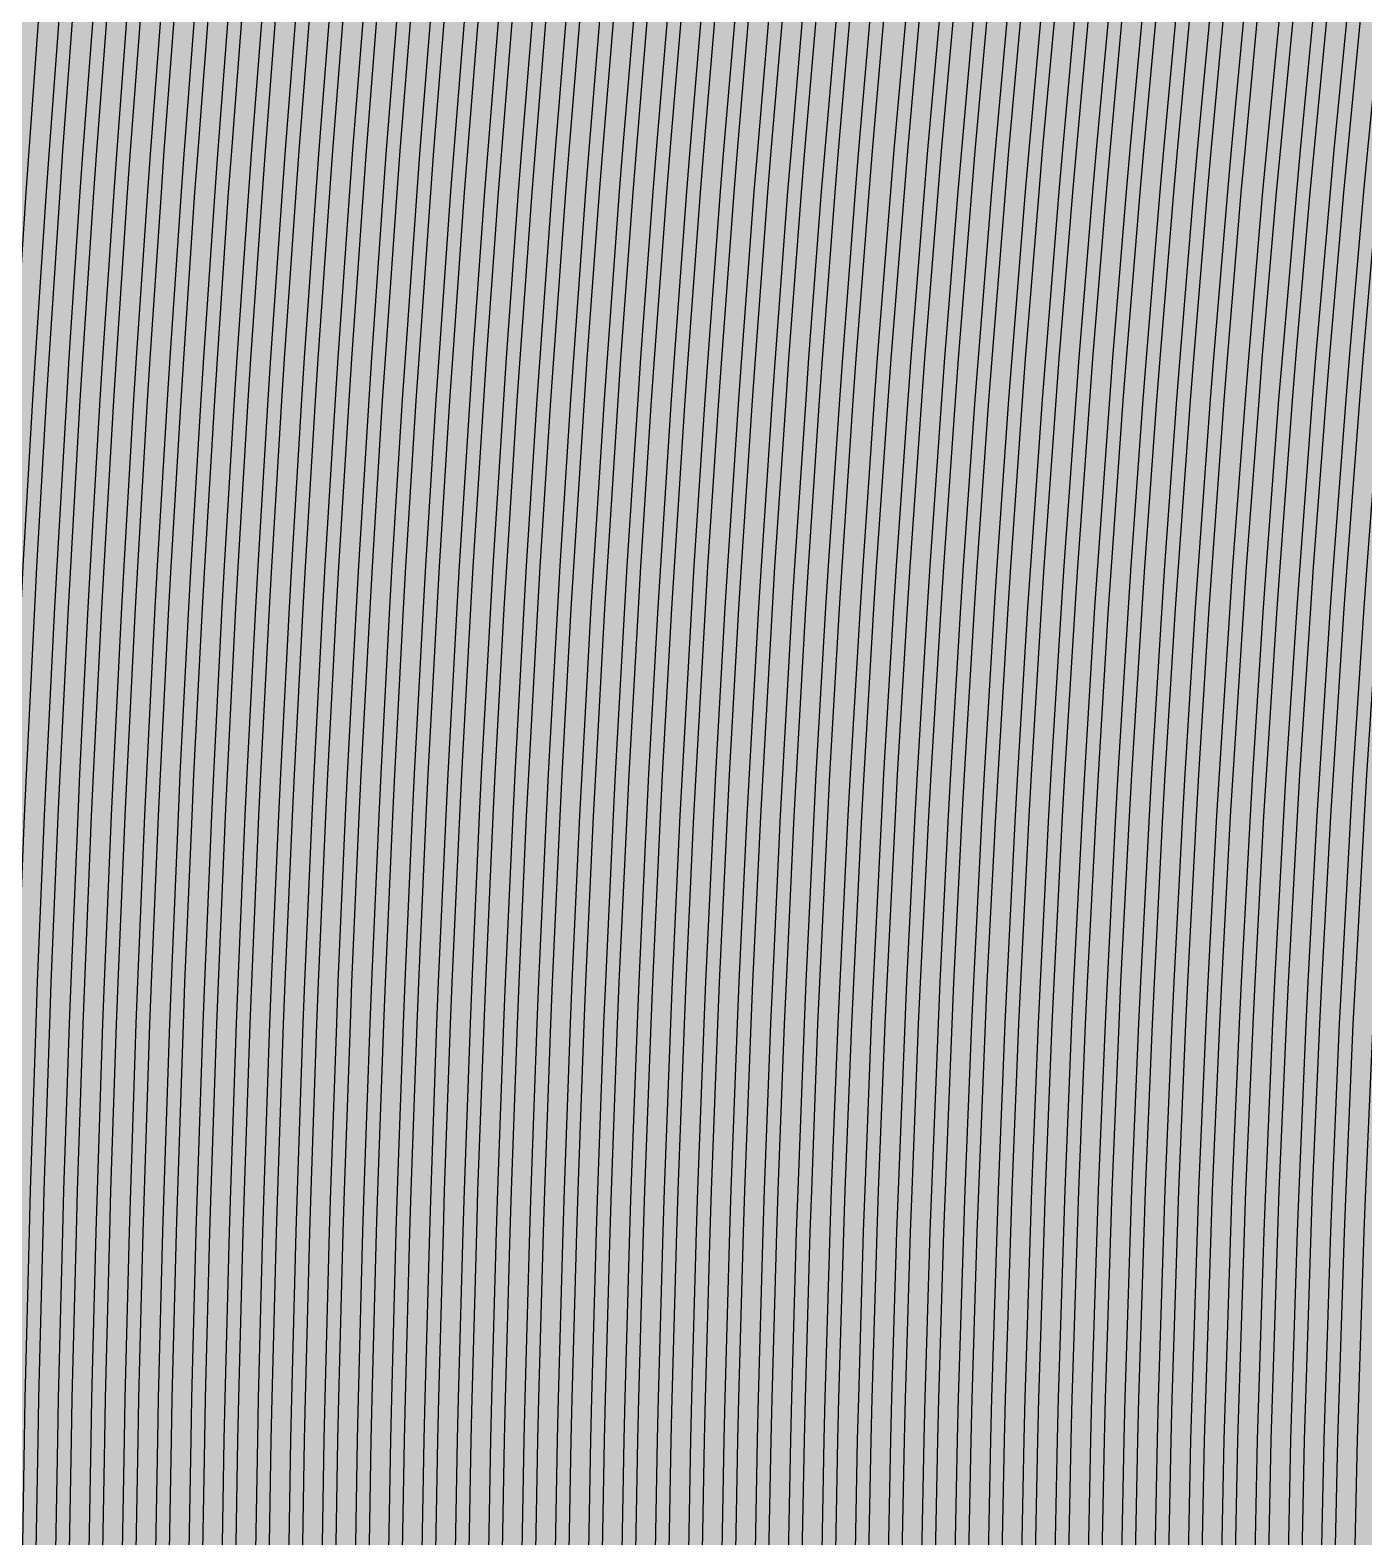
# Model space of a CAD drawing. Header units: metres. Extents: x -7240 to 10960, y -29667 to 1823.
# Drawn here: x 2583.5 to 2783.8, y -17631.3 to -17405 of the extents above; entities that cross this region are included whole.
import ezdxf

# ---------------------------------------------------------------- set-up
doc = ezdxf.new("R2010")
doc.units = ezdxf.units.M
doc.layers.add('Metal1', color=4, linetype='CONTINUOUS')
doc.layers.add('Polyimide', color=7, linetype='CONTINUOUS')

msp = doc.modelspace()

# ---------------------------------------------------------------- hatches: boundary and pattern name
at = {"layer": 'Polyimide'}
msp.add_hatch(color=7, dxfattribs=at).paths.add_polyline_path([(4088.45, -11806.89), (4098.72, -11851.21), (4115.58, -11893.47), (4138.63, -11932.7), (4167.35, -11967.99), (4201.08, -11998.53), (4239.03, -12023.62), (4280.35, -12042.68), (4349.18, -12073.73), (4413.2, -12113.76), (4471.26, -12162.04), (4522.3, -12217.69), (4565.39, -12279.7), (4599.74, -12346.94), (4624.73, -12418.19), (4639.91, -12492.16), (4645, -12567.5), (4639.91, -12642.84), (4624.73, -12716.8), (4599.74, -12788.06), (4565.39, -12855.3), (4522.3, -12917.31), (4471.26, -12972.96), (4413.2, -13021.24), (4349.18, -13061.27), (4280.35, -13092.32), (4239.03, -13111.38), (4201.08, -13136.47), (4167.35, -13167.01), (4138.63, -13202.3), (4115.58, -13241.52), (4098.72, -13283.78), (4088.45, -13328.11), (4085, -13373.48), (4085, -13567.5), (4099.45, -13861.55), (4142.64, -14152.77), (4214.18, -14438.35), (4313.36, -14715.55), (4439.24, -14981.69), (4590.59, -15234.21), (4765.97, -15470.68), (4963.68, -15688.82), (5181.82, -15886.53), (5418.29, -16061.91), (5670.81, -16213.26), (5936.95, -16339.14), (6214.15, -16438.32), (6499.73, -16509.85), (6790.95, -16553.05), (7085, -16567.5), (9960.38, -16567.5), (10038.79, -16571.35), (10116.45, -16582.87), (10192.6, -16601.95), (10266.52, -16628.4), (10337.49, -16661.96), (10404.83, -16702.32), (10467.89, -16749.09), (10526.06, -16801.81), (10578.78, -16859.98), (10625.55, -16923.04), (10665.91, -16990.38), (10699.48, -17061.35), (10725.93, -17135.27), (10745, -17211.43), (10756.52, -17289.08), (10760.38, -17367.5), (10760.38, -21957.3), (10721.61, -22012.91), (10685.97, -22070.59), (10653.58, -22130.14), (10624.53, -22191.39), (10598.92, -22254.16), (10576.82, -22318.25), (10558.3, -22383.46), (10543.41, -22449.6), (10532.21, -22516.46), (10524.72, -22583.84), (10520.97, -22651.53), (10520.97, -22719.32), (10524.72, -22787.01), (10532.21, -22854.38), (10543.41, -22921.24), (10558.3, -22987.38), (10576.82, -23052.6), (10598.92, -23116.68), (10624.53, -23179.45), (10653.58, -23240.71), (10685.97, -23300.26), (10721.61, -23357.93), (10760.38, -23413.54), (10760.38, -28667.5), (10756.52, -28745.91), (10745, -28823.57), (10725.93, -28899.73), (10699.48, -28973.65), (10665.91, -29044.62), (10625.55, -29111.96), (10578.78, -29175.01), (10526.06, -29233.19), (10467.89, -29285.91), (10404.83, -29332.68), (10337.49, -29373.04), (10266.52, -29406.6), (10192.6, -29433.05), (10116.45, -29452.13), (10038.79, -29463.65), (9960.38, -29467.5), (-6239.63, -29467.5), (-6318.04, -29463.65), (-6395.7, -29452.13), (-6471.85, -29433.05), (-6545.77, -29406.6), (-6616.74, -29373.04), (-6684.08, -29332.68), (-6747.14, -29285.91), (-6805.31, -29233.19), (-6858.03, -29175.01), (-6904.8, -29111.96), (-6945.16, -29044.62), (-6978.73, -28973.65), (-7005.18, -28899.73), (-7024.25, -28823.57), (-7035.77, -28745.91), (-7039.63, -28667.5), (-7039.63, -23426.32), (-6999.36, -23370.07), (-6962.33, -23311.63), (-6928.66, -23251.2), (-6898.45, -23188.96), (-6871.81, -23125.12), (-6848.81, -23059.88), (-6829.53, -22993.44), (-6814.04, -22926.02), (-6802.37, -22857.83), (-6794.57, -22789.09), (-6790.67, -22720.02), (-6790.67, -22650.84), (-6794.57, -22581.77), (-6802.37, -22513.03), (-6814.04, -22444.84), (-6829.53, -22377.42), (-6848.81, -22310.98), (-6871.81, -22245.74), (-6898.45, -22181.89), (-6928.66, -22119.66), (-6962.33, -22059.22), (-6999.36, -22000.79), (-7039.63, -21944.54), (-7039.63, -17367.5), (-7035.77, -17289.08), (-7024.25, -17211.43), (-7005.18, -17135.27), (-6978.73, -17061.35), (-6945.16, -16990.38), (-6904.8, -16923.04), (-6858.03, -16859.98), (-6805.31, -16801.81), (-6747.14, -16749.09), (-6684.08, -16702.32), (-6616.74, -16661.96), (-6545.77, -16628.4), (-6471.85, -16601.95), (-6395.7, -16582.87), (-6318.04, -16571.35), (-6239.63, -16567.5), (-3334, -16567.5), (-3039.95, -16553.05), (-2748.73, -16509.85), (-2463.15, -16438.32), (-2185.95, -16339.14), (-1919.81, -16213.26), (-1667.29, -16061.91), (-1430.82, -15886.53), (-1212.68, -15688.82), (-1014.97, -15470.68), (-839.59, -15234.21), (-688.24, -14981.69), (-562.36, -14715.55), (-463.18, -14438.35), (-391.64, -14152.77), (-348.45, -13861.55), (-334, -13567.5), (-334, -13373.48), (-337.45, -13328.11), (-347.72, -13283.78), (-364.58, -13241.52), (-387.63, -13202.3), (-416.35, -13167.01), (-450.08, -13136.47), (-488.03, -13111.38), (-529.35, -13092.32), (-529.35, -13092.32), (-598.18, -13061.27), (-662.2, -13021.24), (-720.26, -12972.96), (-771.3, -12917.31), (-814.39, -12855.3), (-848.74, -12788.06), (-873.73, -12716.8), (-888.91, -12642.84), (-894, -12567.5), (-888.91, -12492.16), (-873.73, -12418.19), (-848.74, -12346.94), (-814.39, -12279.7), (-771.3, -12217.69), (-720.26, -12162.04), (-662.2, -12113.76), (-598.18, -12073.73), (-529.35, -12042.68), (-488.03, -12023.62), (-450.08, -11998.53), (-416.35, -11967.99), (-387.63, -11932.7), (-364.58, -11893.47), (-347.72, -11851.21), (-337.45, -11806.89), (-334, -11761.52), (-334, -11074.31), (-337.45, -11028.94), (-347.72, -10984.62), (-364.58, -10942.36), (-387.63, -10903.13), (-416.35, -10867.84), (-450.08, -10837.3), (-488.03, -10812.21), (-529.35, -10793.16), (-529.35, -10793.16), (-598.18, -10762.1), (-662.2, -10722.07), (-720.26, -10673.8), (-771.3, -10618.15), (-814.39, -10556.13), (-848.74, -10488.89), (-873.73, -10417.64), (-888.91, -10343.67), (-894, -10268.33), (-888.91, -10192.99), (-873.73, -10119.03), (-848.74, -10047.77), (-814.39, -9980.53), (-771.3, -9918.52), (-720.26, -9862.87), (-662.2, -9814.59), (-598.18, -9774.56), (-529.35, -9743.51), (-488.03, -9724.45), (-450.08, -9699.36), (-416.35, -9668.82), (-387.63, -9633.53), (-364.58, -9594.31), (-347.72, -9552.05), (-337.45, -9507.72), (-334, -9462.35), (-334, -8775.14), (-337.45, -8729.78), (-347.72, -8685.45), (-364.58, -8643.19), (-387.63, -8603.96), (-416.35, -8568.68), (-450.08, -8538.14), (-488.03, -8513.05), (-529.35, -8493.99), (-529.35, -8493.99), (-598.18, -8462.94), (-662.2, -8422.91), (-720.26, -8374.63), (-771.3, -8318.98), (-814.39, -8256.97), (-848.74, -8189.73), (-873.73, -8118.47), (-888.91, -8044.5), (-894, -7969.17), (-888.91, -7893.83), (-873.73, -7819.86), (-848.74, -7748.61), (-814.39, -7681.36), (-771.3, -7619.35), (-720.26, -7563.7), (-662.2, -7515.42), (-598.18, -7475.4), (-529.35, -7444.34), (-529.35, -7444.34), (-488.03, -7425.28), (-450.08, -7400.2), (-416.35, -7369.66), (-387.63, -7334.37), (-364.58, -7295.14), (-347.72, -7252.88), (-337.45, -7208.56), (-334, -7163.19), (-334, -6475.98), (-337.45, -6430.61), (-347.72, -6386.29), (-364.58, -6344.02), (-387.63, -6304.8), (-416.35, -6269.51), (-450.08, -6238.97), (-488.03, -6213.88), (-529.35, -6194.82), (-529.35, -6194.82), (-598.18, -6163.77), (-662.2, -6123.74), (-720.26, -6075.46), (-771.3, -6019.81), (-814.39, -5957.8), (-848.74, -5890.56), (-873.73, -5819.31), (-888.91, -5745.34), (-894, -5670), (-888.91, -5594.66), (-873.73, -5520.69), (-848.74, -5449.44), (-814.39, -5382.2), (-771.3, -5320.19), (-720.26, -5264.54), (-662.2, -5216.26), (-598.18, -5176.23), (-529.35, -5145.18), (-529.35, -5145.18), (-488.03, -5126.12), (-450.08, -5101.03), (-416.35, -5070.49), (-387.63, -5035.2), (-364.58, -4995.98), (-347.72, -4953.71), (-337.45, -4909.39), (-334, -4864.02), (-334, 380), (-334, 1522.5), (-289, 1522.5), (-288.78, 1515.63), (-288.1, 1508.79), (-286.98, 1502.02), (-285.42, 1495.32), (-283.43, 1488.75), (-281.01, 1482.32), (-278.17, 1476.06), (-274.93, 1470), (-271.3, 1464.17), (-267.3, 1458.58), (-262.94, 1453.27), (-258.25, 1448.25), (-253.23, 1443.56), (-247.92, 1439.2), (-242.33, 1435.2), (-236.5, 1431.57), (-230.44, 1428.33), (-224.18, 1425.49), (-217.75, 1423.07), (-211.18, 1421.08), (-204.48, 1419.52), (-197.71, 1418.4), (-190.87, 1417.72), (-184, 1417.5), (-177.13, 1417.72), (-170.29, 1418.4), (-163.52, 1419.52), (-156.82, 1421.08), (-150.25, 1423.07), (-143.82, 1425.49), (-137.56, 1428.33), (-131.5, 1431.57), (-125.67, 1435.2), (-120.08, 1439.2), (-114.77, 1443.56), (-109.75, 1448.25), (-105.06, 1453.27), (-100.7, 1458.58), (-96.7, 1464.17), (-93.07, 1470), (-89.83, 1476.06), (-86.99, 1482.32), (-84.57, 1488.75), (-82.58, 1495.32), (-81.02, 1502.02), (-79.9, 1508.79), (-79.22, 1515.63), (-79, 1522.5), (1786, 1522.5), (3835, 1522.5), (3835.21, 1529.04), (3835.86, 1535.55), (3836.92, 1542.01), (3838.41, 1548.38), (3840.31, 1554.64), (3842.61, 1560.77), (3845.31, 1566.73), (3848.4, 1572.5), (3851.85, 1578.06), (3855.66, 1583.38), (3859.82, 1588.43), (3864.29, 1593.21), (3869.07, 1597.68), (3874.12, 1601.84), (3879.44, 1605.65), (3885, 1609.1), (3890.77, 1612.19), (3896.73, 1614.89), (3902.86, 1617.19), (3909.12, 1619.09), (3915.49, 1620.58), (3921.95, 1621.64), (3928.46, 1622.29), (3935, 1622.5), (3941.54, 1622.29), (3948.05, 1621.64), (3954.51, 1620.58), (3960.88, 1619.09), (3967.14, 1617.19), (3973.27, 1614.89), (3979.23, 1612.19), (3985, 1609.1), (3990.56, 1605.65), (3995.88, 1601.84), (4000.93, 1597.68), (4005.71, 1593.21), (4010.18, 1588.43), (4014.34, 1583.38), (4018.15, 1578.06), (4021.6, 1572.5), (4024.69, 1566.73), (4027.39, 1560.77), (4029.69, 1554.64), (4031.59, 1548.38), (4033.08, 1542.01), (4034.14, 1535.55), (4034.79, 1529.04), (4035, 1522.5), (4085, 1522.5), (4085, 380), (4085, 330), (4085, -4864.02), (4088.45, -4909.39), (4098.72, -4953.71), (4115.58, -4995.98), (4138.63, -5035.2), (4167.35, -5070.49), (4201.08, -5101.03), (4239.03, -5126.12), (4280.35, -5145.18), (4280.35, -5145.18), (4349.18, -5176.23), (4413.2, -5216.26), (4471.26, -5264.54), (4522.3, -5320.19), (4565.39, -5382.2), (4599.74, -5449.44), (4624.73, -5520.69), (4639.91, -5594.66), (4645, -5670), (4639.91, -5745.34), (4624.73, -5819.31), (4599.74, -5890.56), (4565.39, -5957.8), (4522.3, -6019.81), (4471.26, -6075.46), (4413.2, -6123.74), (4349.18, -6163.77), (4280.35, -6194.82), (4239.03, -6213.88), (4201.08, -6238.97), (4167.35, -6269.51), (4138.63, -6304.8), (4115.58, -6344.02), (4098.72, -6386.29), (4088.45, -6430.61), (4085, -6475.98), (4085, -11761.52), (4088.45, -11806.89)])

# ---------------------------------------------------------------- linework, layer by layer
at = {"layer": 'Metal1'}
for points in [[(2585.14, -17398.11), (2583.31, -17423.09), (2582.87, -17429.34), (2581.24, -17454.32), (2580.86, -17460.57), (2579.44, -17485.55), (2579.11, -17491.8), (2577.89, -17516.78), (2577.61, -17523.03), (2576.59, -17548.02), (2576.36, -17554.26), (2575.55, -17579.25), (2575.37, -17585.5), (2574.76, -17610.48), (2574.64, -17616.73), (2574.23, -17641.72), (2574.15, -17647.96), (2573.95, -17672.95), (2573.93, -17679.19), (2573.88, -17704.18), (2573.88, -18191.69)], [(2576.87, -18191.69), (2576.87, -17704.18), (2576.93, -17679.19), (2576.95, -17672.94), (2577.16, -17647.94), (2577.23, -17641.69), (2577.64, -17616.69), (2577.77, -17610.44), (2578.39, -17585.44), (2578.57, -17579.19), (2579.39, -17554.2), (2579.62, -17547.94), (2580.64, -17522.95), (2580.92, -17516.69), (2582.16, -17491.7), (2582.49, -17485.44), (2583.93, -17460.45), (2584.31, -17454.19), (2585.96, -17429.2), (2586.4, -17422.94), (2588.25, -17397.95)], [(2590.24, -17398.11), (2588.39, -17423.09), (2587.95, -17429.34), (2586.31, -17454.32), (2585.92, -17460.57), (2584.49, -17485.55), (2584.15, -17491.8), (2582.92, -17516.78), (2582.64, -17523.03), (2581.61, -17548.02), (2581.38, -17554.26), (2580.56, -17579.25), (2580.39, -17585.5), (2579.77, -17610.48), (2579.64, -17616.73), (2579.23, -17641.72), (2579.16, -17647.96), (2578.95, -17672.95), (2578.93, -17679.19), (2578.87, -17704.18), (2578.87, -18191.69)], [(2581.88, -18191.69), (2581.88, -17704.18), (2581.93, -17679.19), (2581.95, -17672.94), (2582.16, -17647.94), (2582.24, -17641.69), (2582.65, -17616.69), (2582.78, -17610.44), (2583.4, -17585.44), (2583.58, -17579.19), (2584.41, -17554.19), (2584.64, -17547.94), (2585.68, -17522.95), (2585.97, -17516.69), (2587.21, -17491.7), (2587.55, -17485.44), (2589, -17460.45), (2589.39, -17454.19), (2591.05, -17429.2), (2591.5, -17422.94), (2593.37, -17397.95)], [(2595.36, -17398.11), (2593.49, -17423.09), (2593.05, -17429.34), (2591.39, -17454.32), (2591, -17460.57), (2589.55, -17485.55), (2589.21, -17491.8), (2587.96, -17516.79), (2587.68, -17523.03), (2586.64, -17548.02), (2586.41, -17554.27), (2585.58, -17579.25), (2585.4, -17585.5), (2584.78, -17610.48), (2584.65, -17616.73), (2584.24, -17641.72), (2584.16, -17647.96), (2583.95, -17672.95), (2583.93, -17679.19), (2583.88, -17704.18), (2583.88, -18191.69)], [(2586.88, -18191.69), (2586.88, -17704.18), (2586.93, -17679.19), (2586.95, -17672.94), (2587.16, -17647.94), (2587.24, -17641.69), (2587.66, -17616.69), (2587.79, -17610.44), (2588.41, -17585.44), (2588.59, -17579.19), (2589.43, -17554.19), (2589.66, -17547.94), (2590.71, -17522.95), (2590.99, -17516.69), (2592.24, -17491.7), (2592.58, -17485.44), (2594.05, -17460.45), (2594.44, -17454.19), (2596.11, -17429.2), (2596.56, -17422.94), (2598.44, -17397.95)], [(2600.44, -17398.11), (2598.55, -17423.09), (2598.11, -17429.34), (2596.43, -17454.32), (2596.04, -17460.57), (2594.58, -17485.55), (2594.24, -17491.8), (2592.99, -17516.79), (2592.7, -17523.03), (2591.66, -17548.02), (2591.43, -17554.27), (2590.59, -17579.25), (2590.41, -17585.5), (2589.79, -17610.48), (2589.66, -17616.73), (2589.24, -17641.72), (2589.16, -17647.96), (2588.95, -17672.95), (2588.93, -17679.19), (2588.88, -17704.18), (2588.88, -18191.69)], [(2591.88, -18191.69), (2591.88, -17704.18), (2591.93, -17679.19), (2591.95, -17672.94), (2592.16, -17647.94), (2592.24, -17641.69), (2592.66, -17616.69), (2592.79, -17610.44), (2593.42, -17585.44), (2593.61, -17579.19), (2594.44, -17554.19), (2594.68, -17547.94), (2595.73, -17522.95), (2596.02, -17516.69), (2597.28, -17491.7), (2597.62, -17485.44), (2599.09, -17460.45), (2599.49, -17454.19), (2601.17, -17429.2), (2601.62, -17422.94), (2603.52, -17397.95)], [(2605.51, -17398.11), (2603.61, -17423.09), (2603.17, -17429.34), (2601.48, -17454.32), (2601.09, -17460.57), (2599.62, -17485.55), (2599.28, -17491.8), (2598.02, -17516.79), (2597.73, -17523.03), (2596.68, -17548.02), (2596.44, -17554.27), (2595.6, -17579.25), (2595.42, -17585.5), (2594.79, -17610.48), (2594.66, -17616.73), (2594.24, -17641.72), (2594.16, -17647.96), (2593.95, -17672.95), (2593.93, -17679.19), (2593.88, -17704.18), (2593.88, -18191.69)], [(2596.88, -18191.69), (2596.88, -17704.18), (2596.93, -17679.19), (2596.95, -17672.94), (2597.17, -17647.94), (2597.24, -17641.69), (2597.67, -17616.69), (2597.8, -17610.44), (2598.43, -17585.44), (2598.62, -17579.19), (2599.46, -17554.19), (2599.7, -17547.94), (2600.75, -17522.95), (2601.04, -17516.69), (2602.31, -17491.7), (2602.66, -17485.44), (2604.14, -17460.45), (2604.54, -17454.19), (2606.23, -17429.2), (2606.68, -17422.94), (2608.59, -17397.95)], [(2610.58, -17398.11), (2608.68, -17423.09), (2608.22, -17429.34), (2606.53, -17454.32), (2606.13, -17460.57), (2604.65, -17485.55), (2604.31, -17491.8), (2603.04, -17516.79), (2602.75, -17523.03), (2601.7, -17548.02), (2601.46, -17554.27), (2600.62, -17579.25), (2600.43, -17585.5), (2599.8, -17610.48), (2599.67, -17616.73), (2599.24, -17641.72), (2599.17, -17647.96), (2598.95, -17672.95), (2598.93, -17679.19), (2598.88, -17704.18), (2598.88, -18191.69)], [(2601.88, -18191.69), (2601.88, -17704.18), (2601.93, -17679.19), (2601.95, -17672.94), (2602.17, -17647.94), (2602.25, -17641.69), (2602.67, -17616.69), (2602.8, -17610.44), (2603.44, -17585.44), (2603.63, -17579.19), (2604.48, -17554.19), (2604.72, -17547.94), (2605.78, -17522.95), (2606.07, -17516.69), (2607.35, -17491.7), (2607.69, -17485.44), (2609.18, -17460.45), (2609.58, -17454.19), (2611.29, -17429.2), (2611.74, -17422.94), (2613.66, -17397.95)], [(2615.66, -17398.11), (2613.74, -17423.09), (2613.28, -17429.34), (2611.58, -17454.32), (2611.18, -17460.57), (2609.69, -17485.55), (2609.34, -17491.8), (2608.07, -17516.79), (2607.78, -17523.03), (2606.71, -17548.02), (2606.48, -17554.27), (2605.63, -17579.25), (2605.44, -17585.5), (2604.8, -17610.48), (2604.67, -17616.73), (2604.25, -17641.72), (2604.17, -17647.96), (2603.95, -17672.95), (2603.93, -17679.19), (2603.88, -17704.18), (2603.88, -18191.69)], [(2606.88, -18191.69), (2606.88, -17704.18), (2606.93, -17679.19), (2606.96, -17672.94), (2607.17, -17647.94), (2607.25, -17641.69), (2607.68, -17616.69), (2607.81, -17610.44), (2608.45, -17585.44), (2608.64, -17579.19), (2609.49, -17554.19), (2609.73, -17547.94), (2610.8, -17522.95), (2611.1, -17516.69), (2612.38, -17491.7), (2612.73, -17485.44), (2614.23, -17460.45), (2614.63, -17454.19), (2616.35, -17429.2), (2616.8, -17422.94), (2618.74, -17397.95)], [(2620.73, -17398.11), (2618.8, -17423.09), (2618.34, -17429.34), (2616.63, -17454.32), (2616.22, -17460.57), (2614.73, -17485.55), (2614.38, -17491.8), (2613.09, -17516.79), (2612.8, -17523.04), (2611.73, -17548.02), (2611.49, -17554.27), (2610.64, -17579.25), (2610.45, -17585.5), (2609.81, -17610.48), (2609.68, -17616.73), (2609.25, -17641.72), (2609.17, -17647.96), (2608.96, -17672.95), (2608.93, -17679.19), (2608.88, -17704.18), (2608.88, -18191.69)], [(2611.88, -18191.69), (2611.88, -17704.18), (2611.93, -17679.19), (2611.96, -17672.94), (2612.17, -17647.94), (2612.25, -17641.69), (2612.68, -17616.69), (2612.82, -17610.44), (2613.46, -17585.44), (2613.65, -17579.19), (2614.51, -17554.19), (2614.75, -17547.94), (2615.83, -17522.95), (2616.12, -17516.69), (2617.41, -17491.7), (2617.77, -17485.44), (2619.27, -17460.45), (2619.68, -17454.19), (2621.4, -17429.2), (2621.86, -17422.94), (2623.81, -17397.95)], [(2625.8, -17398.11), (2623.86, -17423.09), (2623.4, -17429.34), (2621.67, -17454.32), (2621.27, -17460.57), (2619.76, -17485.55), (2619.41, -17491.8), (2618.12, -17516.79), (2617.82, -17523.04), (2616.75, -17548.02), (2616.51, -17554.27), (2615.65, -17579.25), (2615.46, -17585.5), (2614.82, -17610.48), (2614.68, -17616.73), (2614.25, -17641.72), (2614.17, -17647.96), (2613.96, -17672.95), (2613.93, -17679.19), (2613.88, -17704.18), (2613.88, -18191.69)], [(2616.87, -18191.69), (2616.87, -17704.18), (2616.93, -17679.19), (2616.96, -17672.94), (2617.17, -17647.94), (2617.25, -17641.69), (2617.69, -17616.69), (2617.82, -17610.44), (2618.47, -17585.44), (2618.66, -17579.19), (2619.52, -17554.19), (2619.77, -17547.94), (2620.85, -17522.95), (2621.15, -17516.69), (2622.45, -17491.7), (2622.8, -17485.44), (2624.32, -17460.45), (2624.73, -17454.19), (2626.46, -17429.2), (2626.93, -17422.94), (2628.88, -17397.95)], [(2630.88, -17398.11), (2628.92, -17423.09), (2628.46, -17429.34), (2626.72, -17454.32), (2626.32, -17460.57), (2624.8, -17485.56), (2624.45, -17491.8), (2623.15, -17516.79), (2622.85, -17523.04), (2621.77, -17548.02), (2621.52, -17554.27), (2620.66, -17579.25), (2620.47, -17585.5), (2619.82, -17610.48), (2619.69, -17616.73), (2619.25, -17641.72), (2619.17, -17647.96), (2618.96, -17672.95), (2618.93, -17679.19), (2618.87, -17704.18), (2618.87, -18191.69)], [(2621.88, -18191.69), (2621.88, -17704.18), (2621.93, -17679.19), (2621.96, -17672.94), (2622.17, -17647.94), (2622.26, -17641.69), (2622.69, -17616.69), (2622.83, -17610.44), (2623.48, -17585.44), (2623.67, -17579.19), (2624.54, -17554.19), (2624.79, -17547.94), (2625.88, -17522.94), (2626.18, -17516.69), (2627.48, -17491.7), (2627.84, -17485.44), (2629.36, -17460.45), (2629.77, -17454.19), (2631.52, -17429.2), (2631.99, -17422.94), (2633.96, -17397.95)], [(2635.95, -17398.11), (2633.98, -17423.09), (2633.52, -17429.34), (2631.77, -17454.32), (2631.36, -17460.57), (2629.83, -17485.56), (2629.48, -17491.8), (2628.17, -17516.79), (2627.87, -17523.04), (2626.78, -17548.02), (2626.54, -17554.27), (2625.67, -17579.25), (2625.48, -17585.5), (2624.83, -17610.48), (2624.69, -17616.73), (2624.26, -17641.72), (2624.17, -17647.96), (2623.96, -17672.95), (2623.93, -17679.19), (2623.88, -17704.18), (2623.88, -18191.69)], [(2626.88, -18191.69), (2626.88, -17704.18), (2626.93, -17679.19), (2626.96, -17672.94), (2627.18, -17647.94), (2627.26, -17641.69), (2627.7, -17616.69), (2627.83, -17610.44), (2628.49, -17585.44), (2628.68, -17579.19), (2629.56, -17554.19), (2629.8, -17547.94), (2630.9, -17522.94), (2631.2, -17516.69), (2632.52, -17491.7), (2632.87, -17485.44), (2634.41, -17460.45), (2634.82, -17454.19), (2636.58, -17429.2), (2637.05, -17422.94), (2639.03, -17397.95)], [(2641.02, -17398.11), (2639.04, -17423.09), (2638.58, -17429.34), (2636.82, -17454.32), (2636.41, -17460.57), (2634.87, -17485.56), (2634.51, -17491.81), (2633.2, -17516.79), (2632.9, -17523.04), (2631.8, -17548.02), (2631.56, -17554.27), (2630.68, -17579.25), (2630.49, -17585.5), (2629.83, -17610.48), (2629.7, -17616.73), (2629.26, -17641.72), (2629.18, -17647.96), (2628.96, -17672.95), (2628.93, -17679.19), (2628.88, -17704.18), (2628.88, -18191.69)], [(2631.88, -18191.69), (2631.88, -17704.18), (2631.93, -17679.19), (2631.96, -17672.94), (2632.18, -17647.94), (2632.26, -17641.69), (2632.7, -17616.69), (2632.84, -17610.44), (2633.5, -17585.44), (2633.69, -17579.19), (2634.57, -17554.19), (2634.82, -17547.94), (2635.92, -17522.94), (2636.23, -17516.69), (2637.55, -17491.7), (2637.91, -17485.44), (2639.46, -17460.45), (2639.87, -17454.19), (2641.64, -17429.2), (2642.11, -17422.94), (2644.1, -17397.95)], [(2646.1, -17398.11), (2644.1, -17423.09), (2643.63, -17429.34), (2641.87, -17454.32), (2641.45, -17460.57), (2639.91, -17485.56), (2639.55, -17491.81), (2638.22, -17516.79), (2637.92, -17523.04), (2636.82, -17548.02), (2636.57, -17554.27), (2635.69, -17579.25), (2635.5, -17585.5), (2634.84, -17610.48), (2634.7, -17616.73), (2634.26, -17641.72), (2634.18, -17647.96), (2633.96, -17672.95), (2633.93, -17679.19), (2633.88, -17704.18), (2633.88, -18191.69)], [(2636.87, -18191.69), (2636.87, -17704.18), (2636.93, -17679.19), (2636.96, -17672.94), (2637.18, -17647.94), (2637.26, -17641.69), (2637.71, -17616.69), (2637.85, -17610.44), (2638.51, -17585.44), (2638.71, -17579.19), (2639.6, -17554.19), (2639.85, -17547.94), (2640.96, -17522.94), (2641.26, -17516.69), (2642.6, -17491.7), (2642.96, -17485.44), (2644.52, -17460.45), (2644.94, -17454.19), (2646.72, -17429.2), (2647.19, -17422.94), (2649.2, -17397.95)], [(2651.2, -17398.11), (2649.19, -17423.09), (2648.71, -17429.34), (2646.93, -17454.32), (2646.51, -17460.58), (2644.96, -17485.56), (2644.59, -17491.81), (2643.26, -17516.79), (2642.95, -17523.04), (2641.84, -17548.02), (2641.59, -17554.27), (2640.71, -17579.25), (2640.51, -17585.5), (2639.85, -17610.48), (2639.71, -17616.73), (2639.26, -17641.72), (2639.18, -17647.96), (2638.96, -17672.95), (2638.93, -17679.19), (2638.87, -17704.18), (2638.87, -18191.69)], [(2641.88, -18191.69), (2641.88, -17704.18), (2641.93, -17679.19), (2641.96, -17672.94), (2642.18, -17647.94), (2642.27, -17641.69), (2642.72, -17616.69), (2642.86, -17610.44), (2643.53, -17585.44), (2643.73, -17579.19), (2644.62, -17554.19), (2644.87, -17547.94), (2646, -17522.94), (2646.31, -17516.69), (2647.65, -17491.69), (2648.02, -17485.44), (2649.59, -17460.45), (2650.01, -17454.19), (2651.81, -17429.2), (2652.29, -17422.94), (2654.32, -17397.95)], [(2656.32, -17398.11), (2654.29, -17423.09), (2653.81, -17429.35), (2652.01, -17454.33), (2651.59, -17460.58), (2650.01, -17485.56), (2649.65, -17491.81), (2648.3, -17516.79), (2647.99, -17523.04), (2646.87, -17548.02), (2646.62, -17554.27), (2645.72, -17579.25), (2645.53, -17585.5), (2644.86, -17610.48), (2644.72, -17616.73), (2644.27, -17641.72), (2644.18, -17647.96), (2643.96, -17672.95), (2643.93, -17679.19), (2643.88, -17704.18), (2643.88, -18191.69)], [(2646.88, -18191.69), (2646.88, -17704.18), (2646.93, -17679.19), (2646.96, -17672.94), (2647.19, -17647.94), (2647.27, -17641.69), (2647.72, -17616.69), (2647.86, -17610.44), (2648.54, -17585.44), (2648.74, -17579.19), (2649.64, -17554.19), (2649.89, -17547.94), (2651.02, -17522.94), (2651.33, -17516.69), (2652.69, -17491.69), (2653.05, -17485.44), (2654.64, -17460.45), (2655.06, -17454.19), (2656.87, -17429.2), (2657.36, -17422.94), (2659.4, -17397.95)], [(2661.39, -17398.12), (2659.35, -17423.09), (2658.87, -17429.35), (2657.06, -17454.33), (2656.63, -17460.58), (2655.05, -17485.56), (2654.68, -17491.81), (2653.33, -17516.79), (2653.02, -17523.04), (2651.89, -17548.02), (2651.64, -17554.27), (2650.73, -17579.25), (2650.54, -17585.5), (2649.86, -17610.49), (2649.72, -17616.73), (2649.27, -17641.72), (2649.19, -17647.96), (2648.96, -17672.95), (2648.93, -17679.19), (2648.88, -17704.18), (2648.88, -18191.69)], [(2651.88, -18191.69), (2651.88, -17704.18), (2651.93, -17679.19), (2651.96, -17672.94), (2652.19, -17647.94), (2652.27, -17641.69), (2652.73, -17616.69), (2652.87, -17610.44), (2653.55, -17585.44), (2653.75, -17579.19), (2654.65, -17554.19), (2654.91, -17547.94), (2656.05, -17522.94), (2656.36, -17516.69), (2657.72, -17491.69), (2658.09, -17485.44), (2659.68, -17460.45), (2660.11, -17454.19), (2661.93, -17429.2), (2662.42, -17422.94), (2664.47, -17397.95)], [(2666.46, -17398.12), (2664.41, -17423.09), (2663.93, -17429.35), (2662.11, -17454.33), (2661.68, -17460.58), (2660.09, -17485.56), (2659.72, -17491.81), (2658.36, -17516.79), (2658.04, -17523.04), (2656.91, -17548.02), (2656.65, -17554.27), (2655.75, -17579.25), (2655.55, -17585.5), (2654.87, -17610.49), (2654.73, -17616.73), (2654.27, -17641.72), (2654.19, -17647.96), (2653.96, -17672.95), (2653.93, -17679.19), (2653.88, -17704.18), (2653.88, -18191.69)], [(2656.87, -18191.69), (2656.87, -17704.18), (2656.93, -17679.19), (2656.96, -17672.94), (2657.19, -17647.94), (2657.27, -17641.69), (2657.73, -17616.69), (2657.87, -17610.44), (2658.56, -17585.44), (2658.76, -17579.19), (2659.67, -17554.19), (2659.93, -17547.94), (2661.07, -17522.94), (2661.38, -17516.69), (2662.76, -17491.69), (2663.13, -17485.44), (2664.73, -17460.45), (2665.16, -17454.18), (2666.99, -17429.2), (2667.48, -17422.93), (2669.54, -17397.95)], [(2671.54, -17398.12), (2669.47, -17423.09), (2668.98, -17429.35), (2667.15, -17454.33), (2666.72, -17460.58), (2665.12, -17485.56), (2664.75, -17491.81), (2663.38, -17516.79), (2663.07, -17523.04), (2661.93, -17548.02), (2661.67, -17554.27), (2660.76, -17579.25), (2660.56, -17585.5), (2659.87, -17610.49), (2659.73, -17616.73), (2659.27, -17641.72), (2659.19, -17647.96), (2658.96, -17672.95), (2658.93, -17679.19), (2658.87, -17704.18), (2658.87, -18191.69)], [(2661.87, -18191.69), (2661.87, -17704.18), (2661.93, -17679.19), (2661.96, -17672.94), (2662.19, -17647.94), (2662.28, -17641.69), (2662.74, -17616.69), (2662.88, -17610.44), (2663.57, -17585.44), (2663.77, -17579.18), (2664.69, -17554.19), (2664.95, -17547.93), (2666.09, -17522.94), (2666.41, -17516.68), (2667.79, -17491.69), (2668.16, -17485.43), (2669.77, -17460.44), (2670.21, -17454.18), (2672.05, -17429.2), (2672.54, -17422.93), (2674.62, -17397.95)], [(2676.61, -17398.12), (2674.53, -17423.1), (2674.04, -17429.35), (2672.2, -17454.33), (2671.77, -17460.58), (2670.16, -17485.56), (2669.79, -17491.81), (2668.41, -17516.79), (2668.09, -17523.04), (2666.94, -17548.02), (2666.69, -17554.27), (2665.77, -17579.25), (2665.57, -17585.5), (2664.88, -17610.49), (2664.74, -17616.73), (2664.28, -17641.72), (2664.19, -17647.96), (2663.96, -17672.95), (2663.93, -17679.19), (2663.87, -17704.18), (2663.87, -18191.69)], [(2666.88, -18191.69), (2666.88, -17704.18), (2666.93, -17679.19), (2666.96, -17672.94), (2667.19, -17647.94), (2667.28, -17641.69), (2667.74, -17616.69), (2667.89, -17610.43), (2668.58, -17585.44), (2668.78, -17579.18), (2669.7, -17554.19), (2669.96, -17547.93), (2671.12, -17522.94), (2671.44, -17516.68), (2672.82, -17491.69), (2673.2, -17485.43), (2674.82, -17460.44), (2675.25, -17454.18), (2677.11, -17429.2), (2677.6, -17422.93), (2679.69, -17397.95)], [(2681.68, -17398.12), (2679.59, -17423.1), (2679.1, -17429.35), (2677.25, -17454.33), (2676.81, -17460.58), (2675.2, -17485.56), (2674.82, -17491.81), (2673.43, -17516.79), (2673.12, -17523.04), (2671.96, -17548.02), (2671.7, -17554.27), (2670.78, -17579.25), (2670.58, -17585.5), (2669.88, -17610.49), (2669.74, -17616.73), (2669.28, -17641.72), (2669.19, -17647.96), (2668.96, -17672.95), (2668.93, -17679.19), (2668.88, -17704.18), (2668.88, -18191.69)], [(2671.88, -18191.69), (2671.88, -17704.18), (2671.93, -17679.19), (2671.96, -17672.94), (2672.19, -17647.94), (2672.28, -17641.68), (2672.75, -17616.69), (2672.89, -17610.43), (2673.59, -17585.44), (2673.79, -17579.18), (2674.72, -17554.19), (2674.98, -17547.93), (2676.14, -17522.94), (2676.46, -17516.68), (2677.86, -17491.69), (2678.24, -17485.43), (2679.86, -17460.44), (2680.3, -17454.18), (2682.17, -17429.2), (2682.66, -17422.93), (2684.76, -17397.95)], [(2686.75, -17398.12), (2684.66, -17423.1), (2684.16, -17429.35), (2682.3, -17454.33), (2681.86, -17460.58), (2680.23, -17485.56), (2679.85, -17491.81), (2678.46, -17516.79), (2678.14, -17523.04), (2676.98, -17548.02), (2676.72, -17554.27), (2675.79, -17579.25), (2675.59, -17585.5), (2674.89, -17610.49), (2674.75, -17616.73), (2674.28, -17641.72), (2674.19, -17647.96), (2673.96, -17672.95), (2673.93, -17679.19), (2673.88, -17704.18), (2673.88, -18191.69)], [(2676.88, -18191.69), (2676.88, -17704.18), (2676.93, -17679.19), (2676.96, -17672.94), (2677.2, -17647.94), (2677.28, -17641.68), (2677.75, -17616.69), (2677.9, -17610.43), (2678.6, -17585.44), (2678.8, -17579.18), (2679.74, -17554.19), (2680, -17547.93), (2681.17, -17522.94), (2681.49, -17516.68), (2682.89, -17491.69), (2683.27, -17485.43), (2684.91, -17460.44), (2685.35, -17454.18), (2687.22, -17429.19), (2687.72, -17422.93), (2689.84, -17397.95)], [(2691.83, -17398.12), (2689.72, -17423.1), (2689.22, -17429.35), (2687.34, -17454.33), (2686.91, -17460.58), (2685.27, -17485.56), (2684.89, -17491.81), (2683.49, -17516.79), (2683.16, -17523.04), (2682, -17548.02), (2681.73, -17554.27), (2680.8, -17579.25), (2680.6, -17585.5), (2679.9, -17610.49), (2679.75, -17616.73), (2679.28, -17641.72), (2679.2, -17647.96), (2678.96, -17672.95), (2678.93, -17679.19), (2678.88, -17704.18), (2678.88, -18191.69)], [(2681.88, -18191.69), (2681.88, -17704.18), (2681.93, -17679.19), (2681.96, -17672.94), (2682.2, -17647.94), (2682.29, -17641.68), (2682.76, -17616.69), (2682.9, -17610.43), (2683.61, -17585.44), (2683.81, -17579.18), (2684.75, -17554.19), (2685.02, -17547.93), (2686.19, -17522.94), (2686.51, -17516.68), (2687.93, -17491.69), (2688.31, -17485.43), (2689.96, -17460.44), (2690.4, -17454.18), (2692.28, -17429.19), (2692.79, -17422.93), (2694.91, -17397.95)], [(2696.9, -17398.12), (2694.78, -17423.1), (2694.28, -17429.35), (2692.39, -17454.33), (2691.95, -17460.58), (2690.3, -17485.56), (2689.92, -17491.81), (2688.51, -17516.79), (2688.19, -17523.04), (2687.01, -17548.02), (2686.75, -17554.27), (2685.81, -17579.25), (2685.61, -17585.5), (2684.9, -17610.49), (2684.76, -17616.73), (2684.29, -17641.72), (2684.2, -17647.96), (2683.96, -17672.95), (2683.93, -17679.19), (2683.88, -17704.18), (2683.88, -18191.69)], [(2686.88, -18191.69), (2686.88, -17704.18), (2686.93, -17679.19), (2686.96, -17672.94), (2687.2, -17647.94), (2687.29, -17641.68), (2687.76, -17616.69), (2687.91, -17610.43), (2688.62, -17585.44), (2688.82, -17579.18), (2689.77, -17554.19), (2690.03, -17547.93), (2691.22, -17522.94), (2691.54, -17516.68), (2692.96, -17491.69), (2693.34, -17485.43), (2695, -17460.44), (2695.45, -17454.18), (2697.34, -17429.19), (2697.85, -17422.93), (2699.98, -17397.94)], [(2701.97, -17398.12), (2699.84, -17423.1), (2699.34, -17429.35), (2697.44, -17454.33), (2697, -17460.58), (2695.34, -17485.56), (2694.96, -17491.81), (2693.54, -17516.79), (2693.21, -17523.04), (2692.03, -17548.02), (2691.77, -17554.27), (2690.82, -17579.25), (2690.62, -17585.5), (2689.91, -17610.49), (2689.76, -17616.73), (2689.29, -17641.72), (2689.2, -17647.96), (2688.96, -17672.95), (2688.93, -17679.19), (2688.88, -17704.18), (2688.88, -18191.69)], [(2691.88, -18191.69), (2691.88, -17704.18), (2691.93, -17679.19), (2691.96, -17672.94), (2692.2, -17647.94), (2692.29, -17641.68), (2692.77, -17616.69), (2692.91, -17610.43), (2693.63, -17585.44), (2693.83, -17579.18), (2694.78, -17554.19), (2695.05, -17547.93), (2696.24, -17522.94), (2696.57, -17516.68), (2697.99, -17491.69), (2698.38, -17485.43), (2700.05, -17460.44), (2700.49, -17454.18), (2702.4, -17429.19), (2702.91, -17422.93), (2705.06, -17397.94)], [(2707.05, -17398.12), (2704.9, -17423.1), (2704.39, -17429.35), (2702.49, -17454.33), (2702.04, -17460.58), (2700.38, -17485.56), (2699.99, -17491.81), (2698.56, -17516.79), (2698.24, -17523.04), (2697.05, -17548.02), (2696.78, -17554.27), (2695.83, -17579.25), (2695.63, -17585.5), (2694.91, -17610.49), (2694.77, -17616.73), (2694.29, -17641.72), (2694.2, -17647.96), (2693.96, -17672.95), (2693.93, -17679.19), (2693.88, -17704.18), (2693.88, -18191.69)], [(2696.88, -18191.69), (2696.88, -17704.18), (2696.93, -17679.19), (2696.96, -17672.93), (2697.2, -17647.94), (2697.29, -17641.68), (2697.77, -17616.69), (2697.92, -17610.43), (2698.64, -17585.44), (2698.85, -17579.18), (2699.81, -17554.19), (2700.08, -17547.93), (2701.27, -17522.94), (2701.6, -17516.68), (2703.04, -17491.69), (2703.43, -17485.43), (2705.11, -17460.44), (2705.56, -17454.18), (2707.48, -17429.19), (2707.99, -17422.93), (2710.16, -17397.94)], [(2712.15, -17398.12), (2709.99, -17423.1), (2709.47, -17429.35), (2707.55, -17454.33), (2707.1, -17460.58), (2705.43, -17485.56), (2705.04, -17491.81), (2703.6, -17516.79), (2703.27, -17523.04), (2702.07, -17548.02), (2701.8, -17554.27), (2700.85, -17579.26), (2700.64, -17585.5), (2699.92, -17610.49), (2699.77, -17616.73), (2699.29, -17641.72), (2699.2, -17647.96), (2698.96, -17672.95), (2698.93, -17679.19), (2698.88, -17704.18), (2698.88, -18191.69)], [(2701.87, -18191.69), (2701.87, -17704.18), (2701.94, -17679.19), (2701.97, -17672.93), (2702.21, -17647.94), (2702.31, -17641.68), (2702.8, -17616.69), (2702.95, -17610.43), (2703.69, -17585.44), (2703.9, -17579.18), (2704.89, -17554.19), (2705.17, -17547.93), (2706.4, -17522.94), (2706.74, -17516.68), (2708.21, -17491.69), (2708.62, -17485.43), (2710.34, -17460.44), (2710.81, -17454.18), (2712.78, -17429.19), (2713.31, -17422.93), (2715.53, -17397.94)], [(2717.52, -17398.12), (2715.3, -17423.1), (2714.77, -17429.35), (2712.8, -17454.33), (2712.34, -17460.58), (2710.61, -17485.56), (2710.21, -17491.81), (2708.73, -17516.79), (2708.39, -17523.04), (2707.16, -17548.03), (2706.89, -17554.27), (2705.9, -17579.26), (2705.69, -17585.5), (2704.95, -17610.49), (2704.8, -17616.73), (2704.31, -17641.72), (2704.21, -17647.96), (2703.97, -17672.95), (2703.94, -17679.19), (2703.87, -17704.18), (2703.87, -18191.69)], [(2706.88, -18191.69), (2706.88, -17704.18), (2706.94, -17679.19), (2706.97, -17672.93), (2707.22, -17647.94), (2707.31, -17641.68), (2707.8, -17616.69), (2707.96, -17610.43), (2708.7, -17585.44), (2708.92, -17579.18), (2709.91, -17554.19), (2710.18, -17547.93), (2711.42, -17522.94), (2711.76, -17516.68), (2713.25, -17491.69), (2713.65, -17485.43), (2715.39, -17460.44), (2715.85, -17454.18), (2717.84, -17429.19), (2718.37, -17422.93), (2720.61, -17397.94)], [(2722.6, -17398.12), (2720.36, -17423.1), (2719.83, -17429.35), (2717.85, -17454.33), (2717.38, -17460.58), (2715.65, -17485.56), (2715.24, -17491.81), (2713.76, -17516.79), (2713.42, -17523.04), (2712.18, -17548.03), (2711.9, -17554.27), (2710.91, -17579.26), (2710.7, -17585.5), (2709.96, -17610.49), (2709.8, -17616.73), (2709.31, -17641.72), (2709.22, -17647.96), (2708.97, -17672.95), (2708.94, -17679.19), (2708.88, -17704.18), (2708.88, -18191.69)], [(2711.88, -18191.69), (2711.88, -17704.18), (2711.94, -17679.19), (2711.97, -17672.93), (2712.22, -17647.94), (2712.31, -17641.68), (2712.81, -17616.69), (2712.96, -17610.43), (2713.71, -17585.44), (2713.93, -17579.18), (2714.92, -17554.19), (2715.2, -17547.93), (2716.45, -17522.94), (2716.79, -17516.68), (2718.28, -17491.69), (2718.69, -17485.43), (2720.43, -17460.44), (2720.9, -17454.18), (2722.9, -17429.19), (2723.43, -17422.93), (2725.68, -17397.94)], [(2727.67, -17398.13), (2725.42, -17423.1), (2724.89, -17429.36), (2722.9, -17454.33), (2722.43, -17460.58), (2720.68, -17485.56), (2720.28, -17491.81), (2718.79, -17516.79), (2718.44, -17523.04), (2717.2, -17548.03), (2716.92, -17554.27), (2715.93, -17579.26), (2715.71, -17585.5), (2714.96, -17610.49), (2714.81, -17616.73), (2714.31, -17641.72), (2714.22, -17647.96), (2713.97, -17672.95), (2713.94, -17679.19), (2713.88, -17704.18), (2713.88, -18191.69)], [(2716.88, -18191.69), (2716.88, -17704.18), (2716.94, -17679.19), (2716.97, -17672.93), (2717.22, -17647.94), (2717.31, -17641.68), (2717.81, -17616.69), (2717.97, -17610.43), (2718.72, -17585.44), (2718.94, -17579.18), (2719.94, -17554.19), (2720.22, -17547.93), (2721.47, -17522.94), (2721.81, -17516.68), (2723.32, -17491.69), (2723.72, -17485.43), (2725.48, -17460.44), (2725.95, -17454.18), (2727.96, -17429.19), (2728.49, -17422.93), (2730.75, -17397.94)], [(2732.74, -17398.13), (2730.48, -17423.1), (2729.95, -17429.36), (2727.94, -17454.33), (2727.47, -17460.59), (2725.72, -17485.56), (2725.31, -17491.81), (2723.81, -17516.8), (2723.47, -17523.04), (2722.22, -17548.03), (2721.94, -17554.27), (2720.94, -17579.26), (2720.72, -17585.5), (2719.97, -17610.49), (2719.81, -17616.73), (2719.31, -17641.72), (2719.22, -17647.96), (2718.97, -17672.95), (2718.94, -17679.19), (2718.88, -17704.18), (2718.88, -18191.69)], [(2721.88, -18191.69), (2721.88, -17704.18), (2721.94, -17679.19), (2721.97, -17672.93), (2722.22, -17647.94), (2722.32, -17641.68), (2722.82, -17616.69), (2722.97, -17610.43), (2723.73, -17585.44), (2723.95, -17579.18), (2724.95, -17554.19), (2725.24, -17547.93), (2726.49, -17522.94), (2726.84, -17516.68), (2728.35, -17491.69), (2728.76, -17485.43), (2730.52, -17460.44), (2731, -17454.18), (2733.01, -17429.19), (2733.55, -17422.93), (2735.83, -17397.94)], [(2737.82, -17398.13), (2735.54, -17423.1), (2735.01, -17429.36), (2732.99, -17454.33), (2732.52, -17460.59), (2730.76, -17485.56), (2730.35, -17491.82), (2728.84, -17516.8), (2728.49, -17523.04), (2727.23, -17548.03), (2726.95, -17554.27), (2725.95, -17579.26), (2725.73, -17585.5), (2724.97, -17610.49), (2724.82, -17616.73), (2724.31, -17641.72), (2724.22, -17647.96), (2723.97, -17672.95), (2723.94, -17679.19), (2723.88, -17704.18), (2723.88, -18191.69)], [(2726.88, -18191.69), (2726.88, -17704.18), (2726.94, -17679.19), (2726.97, -17672.93), (2727.22, -17647.94), (2727.32, -17641.68), (2727.82, -17616.69), (2727.98, -17610.43), (2728.74, -17585.44), (2728.96, -17579.18), (2729.97, -17554.19), (2730.25, -17547.93), (2731.52, -17522.94), (2731.87, -17516.68), (2733.38, -17491.69), (2733.8, -17485.43), (2735.57, -17460.44), (2736.05, -17454.18), (2738.07, -17429.19), (2738.61, -17422.93), (2740.9, -17397.94)], [(2742.89, -17398.13), (2740.61, -17423.1), (2740.07, -17429.36), (2738.04, -17454.33), (2737.56, -17460.59), (2735.79, -17485.56), (2735.38, -17491.82), (2733.86, -17516.8), (2733.52, -17523.05), (2732.25, -17548.03), (2731.97, -17554.27), (2730.96, -17579.26), (2730.74, -17585.5), (2729.98, -17610.49), (2729.82, -17616.73), (2729.32, -17641.72), (2729.22, -17647.96), (2728.97, -17672.95), (2728.94, -17679.19), (2728.88, -17704.18), (2728.88, -18191.69)], [(2731.88, -18191.69), (2731.88, -17704.18), (2731.94, -17679.19), (2731.97, -17672.93), (2732.22, -17647.94), (2732.32, -17641.68), (2732.83, -17616.69), (2732.99, -17610.43), (2733.75, -17585.44), (2733.97, -17579.18), (2734.99, -17554.19), (2735.27, -17547.93), (2736.54, -17522.94), (2736.89, -17516.68), (2738.42, -17491.69), (2738.83, -17485.43), (2740.61, -17460.44), (2741.09, -17454.18), (2743.13, -17429.19), (2743.68, -17422.93), (2745.97, -17397.94)], [(2747.96, -17398.13), (2745.67, -17423.1), (2745.12, -17429.36), (2743.09, -17454.33), (2742.61, -17460.59), (2740.83, -17485.57), (2740.41, -17491.82), (2738.89, -17516.8), (2738.54, -17523.05), (2737.27, -17548.03), (2736.98, -17554.27), (2735.97, -17579.26), (2735.75, -17585.5), (2734.99, -17610.49), (2734.83, -17616.73), (2734.32, -17641.72), (2734.22, -17647.96), (2733.97, -17672.95), (2733.94, -17679.19), (2733.88, -17704.18), (2733.88, -18191.69)], [(2736.88, -18191.69), (2736.88, -17704.18), (2736.94, -17679.19), (2736.97, -17672.93), (2737.23, -17647.94), (2737.32, -17641.68), (2737.83, -17616.69), (2737.99, -17610.43), (2738.76, -17585.44), (2738.98, -17579.18), (2740, -17554.19), (2740.29, -17547.93), (2741.57, -17522.94), (2741.92, -17516.68), (2743.45, -17491.69), (2743.87, -17485.43), (2745.66, -17460.44), (2746.14, -17454.18), (2748.19, -17429.19), (2748.74, -17422.93), (2751.05, -17397.94)], [(2753.04, -17398.13), (2750.73, -17423.1), (2750.18, -17429.36), (2748.14, -17454.33), (2747.65, -17460.59), (2745.86, -17485.57), (2745.45, -17491.82), (2743.92, -17516.8), (2743.56, -17523.05), (2742.29, -17548.03), (2742, -17554.28), (2740.98, -17579.26), (2740.76, -17585.5), (2739.99, -17610.49), (2739.83, -17616.73), (2739.32, -17641.72), (2739.23, -17647.96), (2738.97, -17672.95), (2738.94, -17679.19), (2738.88, -17704.18), (2738.88, -18191.69)], [(2741.87, -18191.69), (2741.87, -17704.18), (2741.94, -17679.19), (2741.97, -17672.93), (2742.23, -17647.94), (2742.32, -17641.68), (2742.84, -17616.69), (2743, -17610.43), (2743.77, -17585.44), (2743.99, -17579.18), (2745.02, -17554.19), (2745.31, -17547.93), (2746.59, -17522.94), (2746.95, -17516.68), (2748.49, -17491.69), (2748.91, -17485.43), (2750.71, -17460.44), (2751.19, -17454.18), (2753.25, -17429.19), (2753.8, -17422.92), (2756.12, -17397.94)], [(2758.11, -17398.13), (2755.79, -17423.1), (2755.24, -17429.36), (2753.18, -17454.34), (2752.7, -17460.59), (2750.9, -17485.57), (2750.48, -17491.82), (2748.94, -17516.8), (2748.59, -17523.05), (2747.31, -17548.03), (2747.02, -17554.28), (2745.99, -17579.26), (2745.77, -17585.5), (2745, -17610.49), (2744.84, -17616.73), (2744.32, -17641.72), (2744.23, -17647.96), (2743.97, -17672.95), (2743.94, -17679.19), (2743.87, -17704.18), (2743.87, -18191.69)], [(2746.88, -18191.69), (2746.88, -17704.18), (2746.94, -17679.19), (2746.97, -17672.93), (2747.23, -17647.94), (2747.33, -17641.68), (2747.84, -17616.69), (2748, -17610.43), (2748.78, -17585.44), (2749, -17579.18), (2750.03, -17554.19), (2750.33, -17547.93), (2751.62, -17522.94), (2751.97, -17516.68), (2753.52, -17491.69), (2753.94, -17485.43), (2755.75, -17460.44), (2756.24, -17454.18), (2758.31, -17429.19), (2758.86, -17422.92), (2761.19, -17397.94)], [(2763.18, -17398.13), (2760.85, -17423.11), (2760.3, -17429.36), (2758.23, -17454.34), (2757.75, -17460.59), (2755.94, -17485.57), (2755.52, -17491.82), (2753.97, -17516.8), (2753.61, -17523.05), (2752.32, -17548.03), (2752.03, -17554.28), (2751, -17579.26), (2750.78, -17585.51), (2750, -17610.49), (2749.84, -17616.73), (2749.33, -17641.72), (2749.23, -17647.96), (2748.97, -17672.95), (2748.94, -17679.19), (2748.88, -17704.18), (2748.88, -18191.69)], [(2751.88, -18191.69), (2751.88, -17704.18), (2751.94, -17679.19), (2751.97, -17672.93), (2752.23, -17647.94), (2752.33, -17641.68), (2752.85, -17616.69), (2753.01, -17610.43), (2753.79, -17585.44), (2754.02, -17579.18), (2755.06, -17554.19), (2755.35, -17547.93), (2756.65, -17522.94), (2757.01, -17516.68), (2758.57, -17491.69), (2758.99, -17485.43), (2760.81, -17460.44), (2761.3, -17454.18), (2763.39, -17429.19), (2763.94, -17422.92), (2766.29, -17397.94)], [(2768.28, -17398.13), (2765.94, -17423.11), (2765.38, -17429.36), (2763.3, -17454.34), (2762.81, -17460.59), (2760.99, -17485.57), (2760.56, -17491.82), (2759, -17516.8), (2758.65, -17523.05), (2757.35, -17548.03), (2757.05, -17554.28), (2756.02, -17579.26), (2755.79, -17585.51), (2755.01, -17610.49), (2754.85, -17616.73), (2754.33, -17641.72), (2754.23, -17647.96), (2753.97, -17672.95), (2753.94, -17679.19), (2753.88, -17704.18), (2753.88, -18191.69)], [(2756.88, -18191.69), (2756.88, -17704.18), (2756.94, -17679.19), (2756.98, -17672.93), (2757.24, -17647.94), (2757.34, -17641.68), (2757.87, -17616.69), (2758.04, -17610.43), (2758.84, -17585.44), (2759.07, -17579.18), (2760.14, -17554.19), (2760.44, -17547.93), (2761.77, -17522.94), (2762.14, -17516.68), (2763.74, -17491.69), (2764.18, -17485.42), (2766.05, -17460.44), (2766.55, -17454.17), (2768.69, -17429.19), (2769.26, -17422.92), (2771.67, -17397.94)], [(2773.66, -17398.13), (2771.25, -17423.11), (2770.68, -17429.36), (2768.54, -17454.34), (2768.04, -17460.59), (2766.17, -17485.57), (2765.74, -17491.82), (2764.14, -17516.8), (2763.77, -17523.05), (2762.44, -17548.03), (2762.14, -17554.28), (2761.07, -17579.26), (2760.84, -17585.51), (2760.04, -17610.49), (2759.87, -17616.74), (2759.34, -17641.72), (2759.24, -17647.96), (2758.98, -17672.95), (2758.94, -17679.19), (2758.88, -17704.18), (2758.88, -18191.69)], [(2761.87, -18191.69), (2761.87, -17704.18), (2761.94, -17679.19), (2761.98, -17672.93), (2762.24, -17647.94), (2762.34, -17641.68), (2762.88, -17616.69), (2763.05, -17610.43), (2763.85, -17585.44), (2764.08, -17579.18), (2765.16, -17554.19), (2765.46, -17547.93), (2766.8, -17522.94), (2767.17, -17516.68), (2768.78, -17491.69), (2769.21, -17485.42), (2771.09, -17460.44), (2771.6, -17454.17), (2773.75, -17429.19), (2774.32, -17422.92), (2776.74, -17397.94)], [(2778.73, -17398.13), (2776.31, -17423.11), (2775.74, -17429.36), (2773.59, -17454.34), (2773.09, -17460.59), (2771.21, -17485.57), (2770.77, -17491.82), (2769.16, -17516.8), (2768.79, -17523.05), (2767.46, -17548.03), (2767.15, -17554.28), (2766.08, -17579.26), (2765.85, -17585.51), (2765.05, -17610.49), (2764.88, -17616.74), (2764.34, -17641.72), (2764.24, -17647.96), (2763.98, -17672.95), (2763.94, -17679.19), (2763.87, -17704.18), (2763.87, -18191.69)], [(2766.88, -18191.69), (2766.88, -17704.18), (2766.94, -17679.19), (2766.98, -17672.93), (2767.25, -17647.94), (2767.35, -17641.68), (2767.88, -17616.69), (2768.05, -17610.43), (2768.86, -17585.44), (2769.1, -17579.18), (2770.17, -17554.19), (2770.48, -17547.93), (2771.82, -17522.94), (2772.19, -17516.68), (2773.81, -17491.69), (2774.25, -17485.42), (2776.14, -17460.44), (2776.64, -17454.17), (2778.81, -17429.19), (2779.38, -17422.92), (2781.81, -17397.94)], [(2783.8, -17398.13), (2781.37, -17423.11), (2780.8, -17429.36), (2778.64, -17454.34), (2778.13, -17460.59), (2776.24, -17485.57), (2775.81, -17491.82), (2774.19, -17516.8), (2773.82, -17523.05), (2772.47, -17548.03), (2772.17, -17554.28), (2771.09, -17579.26), (2770.86, -17585.51), (2770.05, -17610.49), (2769.88, -17616.74), (2769.35, -17641.72), (2769.25, -17647.96), (2768.98, -17672.95), (2768.94, -17679.19), (2768.88, -17704.18), (2768.88, -18191.69)], [(2771.88, -18191.69), (2771.88, -17704.18), (2771.94, -17679.19), (2771.98, -17672.93), (2772.25, -17647.94), (2772.35, -17641.68), (2772.89, -17616.69), (2773.06, -17610.43), (2773.87, -17585.44), (2774.11, -17579.18), (2775.19, -17554.19), (2775.49, -17547.93), (2776.85, -17522.94), (2777.22, -17516.68), (2778.84, -17491.69), (2779.29, -17485.42), (2781.18, -17460.44), (2781.69, -17454.17), (2783.86, -17429.19), (2784.44, -17422.92), (2786.89, -17397.94)], [(2788.88, -17398.14), (2786.43, -17423.11), (2785.86, -17429.36), (2783.69, -17454.34), (2783.18, -17460.59), (2781.28, -17485.57), (2780.84, -17491.82), (2779.22, -17516.8), (2778.84, -17523.05), (2777.49, -17548.03), (2777.19, -17554.28), (2776.1, -17579.26), (2775.87, -17585.51), (2775.06, -17610.49), (2774.89, -17616.74), (2774.35, -17641.72), (2774.25, -17647.96), (2773.98, -17672.95), (2773.94, -17679.19), (2773.88, -17704.18), (2773.88, -18191.69)], [(2776.88, -18191.69), (2776.88, -17704.18), (2776.94, -17679.19), (2776.98, -17672.93), (2777.25, -17647.94), (2777.35, -17641.68), (2777.89, -17616.69), (2778.06, -17610.43), (2778.88, -17585.44), (2779.12, -17579.18), (2780.2, -17554.19), (2780.51, -17547.93), (2781.87, -17522.94), (2782.25, -17516.68), (2783.88, -17491.69), (2784.32, -17485.42), (2786.23, -17460.44), (2786.74, -17454.17), (2788.92, -17429.19), (2789.5, -17422.92), (2791.96, -17397.93)], [(2793.95, -17398.14), (2791.49, -17423.11), (2790.91, -17429.36), (2788.73, -17454.34), (2788.22, -17460.59), (2786.32, -17485.57), (2785.87, -17491.82), (2784.24, -17516.8), (2783.87, -17523.05), (2782.51, -17548.03), (2782.2, -17554.28), (2781.12, -17579.26), (2780.88, -17585.51), (2780.06, -17610.49), (2779.89, -17616.74), (2779.35, -17641.72), (2779.25, -17647.96), (2778.98, -17672.95), (2778.94, -17679.19), (2778.88, -17704.18), (2778.88, -18191.69)], [(2781.87, -18191.69), (2781.87, -17704.18), (2781.94, -17679.19), (2781.98, -17672.93), (2782.25, -17647.94), (2782.35, -17641.68), (2782.9, -17616.69), (2783.07, -17610.43), (2783.89, -17585.44), (2784.13, -17579.18), (2785.22, -17554.19), (2785.53, -17547.93), (2786.89, -17522.94), (2787.27, -17516.67), (2788.91, -17491.69), (2789.36, -17485.42), (2791.27, -17460.44), (2791.79, -17454.17), (2793.98, -17429.18), (2794.57, -17422.92), (2797.03, -17397.93)]]:
    msp.add_lwpolyline(points, dxfattribs=at)

doc.saveas('drawing.dxf')
